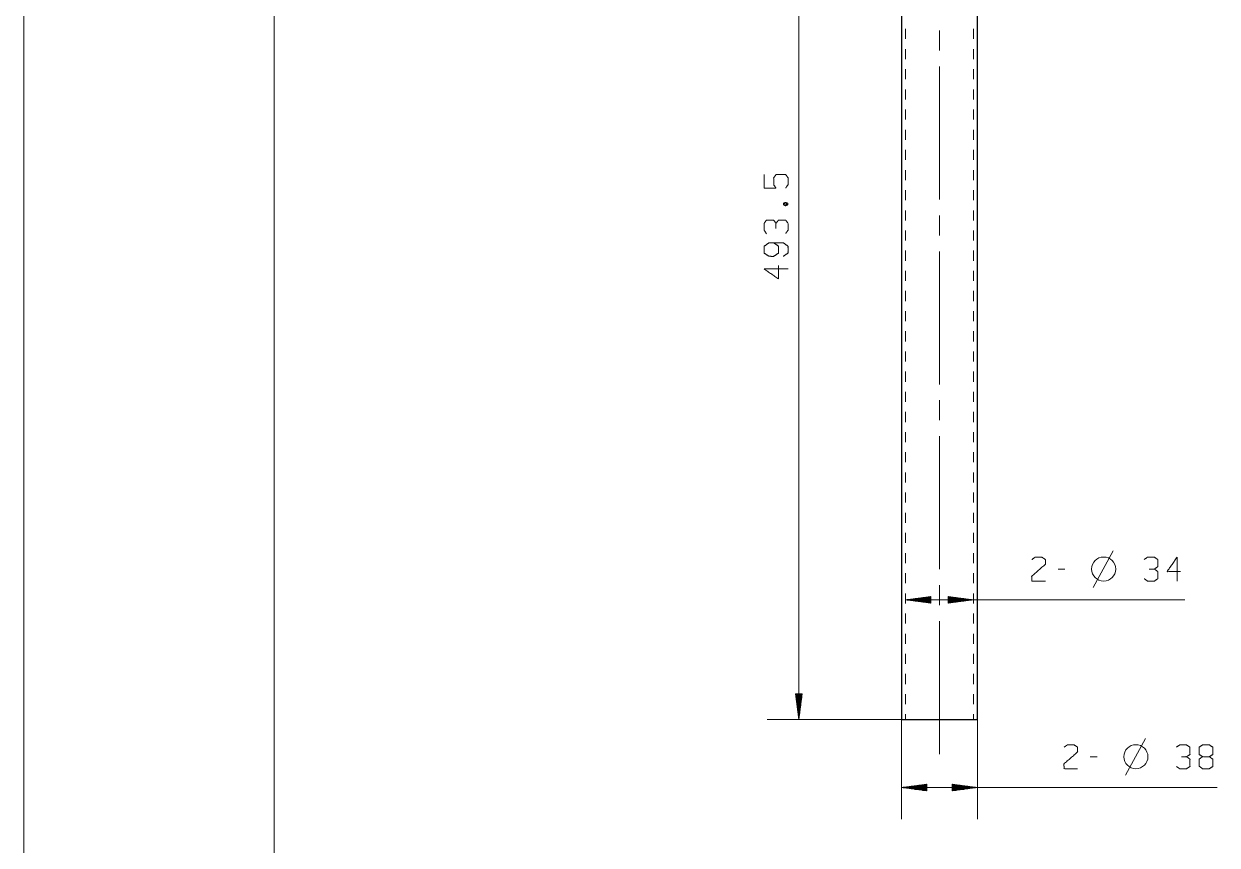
# Model space of a CAD drawing. Header units: millimetres. Extents: x 2210 to 79821, y -19430 to 2344.
# Drawn here: x 10517.1 to 10636.2, y 1594.4 to 1676.5 of the extents above; entities that cross this region are included whole.
import ezdxf

# ---------------------------------------------------------------- set-up
doc = ezdxf.new("R2010")
doc.units = ezdxf.units.MM
doc.layers.add('101', color=7, linetype='Continuous', true_color=0xffffff)

msp = doc.modelspace()

# ---------------------------------------------------------------- linework, layer by layer
at = {"layer": '101', "color": 133, "linetype": 'Continuous', "lineweight": 18}
for p, q in [((10517.07, 1789.82), (10517.07, 1492.82)), ((10542.07, 1784.82), (10542.07, 1497.82))]:
    msp.add_line(p, q, dxfattribs=at)
at = {"layer": '101', "color": 22, "linetype": 'Continuous', "lineweight": 18}
for p, q in [((10594.47, 1606.97), (10594.47, 1705.67)), ((10607.64, 1619.24), (10605.1, 1618.91)), ((10605.1, 1618.91), (10607.64, 1618.57)), ((10605.1, 1618.91), (10633.02, 1618.91)), ((10607.64, 1618.93), (10605.29, 1618.93)), ((10607.64, 1618.88), (10605.29, 1618.88)), ((10607.64, 1618.98), (10605.68, 1618.98)), ((10607.64, 1618.83), (10605.68, 1618.83)), ((10607.64, 1619.03), (10606.07, 1619.03)), ((10607.64, 1618.78), (10606.07, 1618.78)), ((10607.64, 1619.08), (10606.45, 1619.08)), ((10607.64, 1618.73), (10606.45, 1618.73)), ((10607.64, 1619.14), (10606.84, 1619.14)), ((10607.64, 1618.68), (10606.84, 1618.68)), ((10607.64, 1619.19), (10607.22, 1619.19)), ((10607.64, 1618.63), (10607.22, 1618.63)), ((10607.64, 1619.24), (10607.61, 1619.24)), ((10607.64, 1619.24), (10607.61, 1619.24)), ((10607.64, 1618.58), (10607.61, 1618.58)), ((10607.64, 1618.58), (10607.61, 1618.58)), ((10607.64, 1618.57), (10607.64, 1619.24)), ((10609.36, 1619.24), (10609.39, 1619.24)), ((10609.36, 1619.24), (10609.39, 1619.24)), ((10609.36, 1619.24), (10609.36, 1618.57)), ((10611.9, 1618.91), (10609.36, 1619.24)), ((10609.36, 1619.19), (10609.78, 1619.19)), ((10609.36, 1619.14), (10610.16, 1619.14)), ((10609.36, 1619.08), (10610.55, 1619.08)), ((10609.36, 1619.03), (10610.94, 1619.03)), ((10609.36, 1618.98), (10611.32, 1618.98)), ((10609.36, 1618.93), (10611.71, 1618.93)), ((10609.36, 1618.57), (10611.9, 1618.91)), ((10609.36, 1618.88), (10611.71, 1618.88)), ((10609.36, 1618.83), (10611.32, 1618.83)), ((10609.36, 1618.78), (10610.94, 1618.78)), ((10609.36, 1618.73), (10610.55, 1618.73)), ((10609.36, 1618.68), (10610.16, 1618.68)), ((10609.36, 1618.63), (10609.78, 1618.63)), ((10609.36, 1618.58), (10609.39, 1618.58)), ((10609.36, 1618.58), (10609.39, 1618.58)), ((10594.14, 1609.51), (10594.14, 1609.48)), ((10594.14, 1609.51), (10594.14, 1609.48)), ((10594.14, 1609.51), (10594.47, 1606.97)), ((10594.81, 1609.51), (10594.14, 1609.51)), ((10594.19, 1609.51), (10594.19, 1609.1)), ((10594.24, 1609.51), (10594.24, 1608.71)), ((10594.29, 1609.51), (10594.29, 1608.32)), ((10594.34, 1609.51), (10594.34, 1607.94)), ((10594.39, 1609.51), (10594.39, 1607.55)), ((10594.45, 1609.51), (10594.45, 1607.17)), ((10594.47, 1606.97), (10594.81, 1609.51)), ((10594.5, 1609.51), (10594.5, 1607.17)), ((10594.55, 1609.51), (10594.55, 1607.55)), ((10594.6, 1609.51), (10594.6, 1607.94)), ((10594.65, 1609.51), (10594.65, 1608.32)), ((10594.7, 1609.51), (10594.7, 1608.71)), ((10594.75, 1609.51), (10594.75, 1609.1)), ((10594.8, 1609.51), (10594.8, 1609.48)), ((10594.8, 1609.51), (10594.8, 1609.48)), ((10604.7, 1606.97), (10591.3, 1606.97)), ((10604.7, 1606.97), (10604.7, 1596.98)), ((10612.3, 1606.97), (10612.3, 1596.98)), ((10607.24, 1600.49), (10604.7, 1600.15)), ((10607.24, 1600.33), (10606.05, 1600.33)), ((10607.24, 1600.38), (10606.44, 1600.38)), ((10607.24, 1600.43), (10606.82, 1600.43)), ((10607.24, 1600.48), (10607.21, 1600.48)), ((10607.24, 1600.48), (10607.21, 1600.48)), ((10607.24, 1599.82), (10607.24, 1600.49)), ((10609.76, 1600.49), (10609.76, 1599.82)), ((10612.3, 1600.15), (10609.76, 1600.49)), ((10609.76, 1600.48), (10609.79, 1600.48)), ((10609.76, 1600.48), (10609.79, 1600.48)), ((10609.76, 1600.43), (10610.18, 1600.43)), ((10609.76, 1600.38), (10610.56, 1600.38)), ((10609.76, 1600.33), (10610.95, 1600.33)), ((10604.7, 1600.15), (10607.24, 1599.82)), ((10604.7, 1600.15), (10636.23, 1600.15)), ((10607.24, 1600.18), (10604.89, 1600.18)), ((10607.24, 1600.13), (10604.89, 1600.13)), ((10607.24, 1600.23), (10605.28, 1600.23)), ((10607.24, 1600.08), (10605.28, 1600.08)), ((10607.24, 1600.28), (10605.67, 1600.28)), ((10607.24, 1600.03), (10605.67, 1600.03)), ((10607.24, 1599.97), (10606.05, 1599.97)), ((10607.24, 1599.92), (10606.44, 1599.92)), ((10607.24, 1599.87), (10606.82, 1599.87)), ((10607.24, 1599.82), (10607.21, 1599.82)), ((10607.24, 1599.82), (10607.21, 1599.82)), ((10609.76, 1600.28), (10611.34, 1600.28)), ((10609.76, 1600.23), (10611.72, 1600.23)), ((10609.76, 1600.18), (10612.11, 1600.18)), ((10609.76, 1599.82), (10612.3, 1600.15)), ((10609.76, 1600.13), (10612.11, 1600.13)), ((10609.76, 1600.08), (10611.72, 1600.08)), ((10609.76, 1600.03), (10611.34, 1600.03)), ((10609.76, 1599.97), (10610.95, 1599.97)), ((10609.76, 1599.92), (10610.56, 1599.92)), ((10609.76, 1599.87), (10610.18, 1599.87)), ((10609.76, 1599.82), (10609.79, 1599.82)), ((10609.76, 1599.82), (10609.79, 1599.82))]:
    msp.add_line(p, q, dxfattribs=at)
at = {"layer": '101', "color": 92, "linetype": 'Continuous', "lineweight": 25}
for p, q in [((10604.7, 1705.67), (10604.7, 1606.97)), ((10612.3, 1606.97), (10612.3, 1705.67))]:
    msp.add_line(p, q, dxfattribs=at)
at = {"layer": '101', "color": 53, "linetype": 'Continuous', "lineweight": 18}
for p, q in [((10605.1, 1675.96), (10605.1, 1674.96)), ((10611.9, 1674.96), (10611.9, 1675.96)), ((10605.1, 1673.95), (10605.1, 1672.94)), ((10611.9, 1672.94), (10611.9, 1673.95)), ((10605.1, 1671.93), (10605.1, 1670.93)), ((10611.9, 1670.93), (10611.9, 1671.93)), ((10605.1, 1669.92), (10605.1, 1668.91)), ((10611.9, 1668.91), (10611.9, 1669.92)), ((10605.1, 1667.91), (10605.1, 1666.9)), ((10611.9, 1666.9), (10611.9, 1667.91)), ((10605.1, 1665.89), (10605.1, 1664.88)), ((10611.9, 1664.88), (10611.9, 1665.89)), ((10605.1, 1663.88), (10605.1, 1662.87)), ((10611.9, 1662.87), (10611.9, 1663.88)), ((10605.1, 1661.86), (10605.1, 1660.86)), ((10611.9, 1660.86), (10611.9, 1661.86)), ((10605.1, 1659.85), (10605.1, 1658.84)), ((10611.9, 1658.84), (10611.9, 1659.85)), ((10605.1, 1657.83), (10605.1, 1656.83)), ((10611.9, 1656.83), (10611.9, 1657.83)), ((10605.1, 1655.82), (10605.1, 1654.81)), ((10611.9, 1654.81), (10611.9, 1655.82)), ((10605.1, 1653.81), (10605.1, 1652.8)), ((10611.9, 1652.8), (10611.9, 1653.81)), ((10605.1, 1651.79), (10605.1, 1650.78)), ((10611.9, 1650.78), (10611.9, 1651.79)), ((10605.1, 1649.78), (10605.1, 1648.77)), ((10611.9, 1648.77), (10611.9, 1649.78)), ((10605.1, 1647.76), (10605.1, 1646.76)), ((10611.9, 1646.76), (10611.9, 1647.76)), ((10605.1, 1645.75), (10605.1, 1644.74)), ((10611.9, 1644.74), (10611.9, 1645.75)), ((10605.1, 1643.73), (10605.1, 1642.73)), ((10611.9, 1642.73), (10611.9, 1643.73)), ((10605.1, 1641.72), (10605.1, 1640.71)), ((10611.9, 1640.71), (10611.9, 1641.72)), ((10605.1, 1639.71), (10605.1, 1638.7)), ((10611.9, 1638.7), (10611.9, 1639.71)), ((10605.1, 1637.69), (10605.1, 1636.68)), ((10611.9, 1636.68), (10611.9, 1637.69)), ((10605.1, 1635.68), (10605.1, 1634.67)), ((10611.9, 1634.67), (10611.9, 1635.68)), ((10605.1, 1633.66), (10605.1, 1632.66)), ((10611.9, 1632.66), (10611.9, 1633.66)), ((10605.1, 1631.65), (10605.1, 1630.64)), ((10611.9, 1630.64), (10611.9, 1631.65)), ((10605.1, 1629.63), (10605.1, 1628.63)), ((10611.9, 1628.63), (10611.9, 1629.63)), ((10605.1, 1627.62), (10605.1, 1626.61)), ((10611.9, 1626.61), (10611.9, 1627.62)), ((10605.1, 1625.61), (10605.1, 1624.6)), ((10611.9, 1624.6), (10611.9, 1625.61)), ((10605.1, 1623.59), (10605.1, 1622.58)), ((10611.9, 1622.58), (10611.9, 1623.59)), ((10605.1, 1621.58), (10605.1, 1620.57)), ((10611.9, 1620.57), (10611.9, 1621.58)), ((10605.1, 1619.56), (10605.1, 1618.56)), ((10611.9, 1618.56), (10611.9, 1619.56)), ((10605.1, 1617.55), (10605.1, 1616.54)), ((10611.9, 1616.54), (10611.9, 1617.55)), ((10605.1, 1615.53), (10605.1, 1614.53)), ((10611.9, 1614.53), (10611.9, 1615.53)), ((10605.1, 1613.52), (10605.1, 1612.51)), ((10611.9, 1612.51), (10611.9, 1613.52)), ((10605.1, 1611.51), (10605.1, 1610.5)), ((10611.9, 1610.5), (10611.9, 1611.51)), ((10605.1, 1609.49), (10605.1, 1608.48)), ((10611.9, 1608.48), (10611.9, 1609.49)), ((10605.1, 1607.48), (10605.1, 1606.97)), ((10611.9, 1606.97), (10611.9, 1607.48))]:
    msp.add_line(p, q, dxfattribs=at)
at = {"layer": '101', "color": 151, "linetype": 'Continuous', "lineweight": 18}
for p, q in [((10608.5, 1673.79), (10608.5, 1675.8)), ((10608.5, 1658.91), (10608.5, 1672.2)), ((10608.5, 1655.32), (10608.5, 1657.33)), ((10608.5, 1640.44), (10608.5, 1653.73)), ((10608.5, 1636.85), (10608.5, 1638.86)), ((10608.5, 1621.97), (10608.5, 1635.26)), ((10608.5, 1618.38), (10608.5, 1620.38))]:
    msp.add_line(p, q, dxfattribs=at)
at = {"layer": '101', "color": 72, "linetype": 'Continuous', "lineweight": 18}
for p, q in [((10592.93, 1658.38), (10593.35, 1658.54)), ((10623.86, 1620.16), (10625.86, 1623.81)), ((10621.02, 1621.99), (10620.35, 1621.99)), ((10627.08, 1601.4), (10629.08, 1605.05)), ((10624.24, 1603.24), (10623.56, 1603.24))]:
    msp.add_line(p, q, dxfattribs=at)
for centre in [(10624.9, 1621.99), (10628.12, 1603.24)]:
    msp.add_circle(centre, 1.2, dxfattribs=at)
for points, knots in [([(10593.15, 1660.06), (10593.38, 1660.39), (10593.38, 1661.08), (10593.15, 1661.42), (10592.2, 1661.42), (10591.95, 1661.08), (10591.95, 1660.39), (10592.18, 1660.06), (10591, 1660.06), (10591, 1661.42)], [0, 0, 0.062228, 0.168344, 0.230573, 0.376816, 0.441265, 0.547382, 0.609609, 0.790489, 1, 1]), ([(10593.35, 1658.38), (10593.35, 1658.54), (10593.13, 1658.63), (10592.93, 1658.54), (10592.93, 1658.38), (10593.13, 1658.29), (10593.35, 1658.38), (10592.93, 1658.54)], [0, 0, 0.093978, 0.236785, 0.365959, 0.459938, 0.58911, 0.731914, 1, 1]), ([(10592.18, 1656.53), (10591.95, 1656.86), (10591.23, 1656.86), (10591, 1656.53), (10591, 1655.84), (10591.23, 1655.5)], [0, 0, 0.153874, 0.429851, 0.583726, 0.846126, 1, 1]), ([(10593.15, 1655.52), (10593.38, 1655.84), (10593.38, 1656.53), (10593.15, 1656.86), (10592.43, 1656.86), (10592.18, 1656.53), (10592.18, 1656.02)], [0, 0, 0.124119, 0.343688, 0.472447, 0.703377, 0.836731, 1, 1]), ([(10592.9, 1653.24), (10593.38, 1653.56), (10593.38, 1654.25), (10592.9, 1654.59), (10591.48, 1654.59), (10591, 1654.25), (10591, 1653.56), (10591.48, 1653.24), (10591.95, 1653.23), (10592.43, 1653.56), (10592.43, 1654.25), (10591.95, 1654.59)], [0, 0, 0.076857, 0.169525, 0.247729, 0.439297, 0.5175, 0.610169, 0.687025, 0.750925, 0.829128, 0.921797, 1, 1]), ([(10592.43, 1652.31), (10592.43, 1650.97), (10591, 1651.98), (10593.38, 1651.98)], [0, 0, 0.245869, 0.565294, 1, 1]), ([(10617.74, 1622.94), (10618.06, 1623.17), (10618.74, 1623.17), (10619.08, 1622.94), (10619.08, 1622.47), (10617.72, 1621.27), (10617.74, 1620.79), (10619.08, 1620.79)], [0, 0, 0.069694, 0.192978, 0.265275, 0.350228, 0.674741, 0.759753, 1, 1]), ([(10629.97, 1621.99), (10630.3, 1622.22), (10630.3, 1622.94), (10629.97, 1623.17), (10629.28, 1623.17), (10628.94, 1622.94)], [0, 0, 0.153874, 0.429851, 0.583727, 0.846124, 1, 1]), ([(10632.58, 1621.74), (10631.23, 1621.74), (10632.24, 1623.17), (10632.24, 1620.79)], [0, 0, 0.245869, 0.565296, 1, 1]), ([(10628.96, 1621.02), (10629.28, 1620.79), (10629.97, 1620.79), (10630.3, 1621.02), (10630.3, 1621.74), (10629.97, 1621.99), (10629.45, 1621.99)], [0, 0, 0.124121, 0.343688, 0.472447, 0.703378, 0.836733, 1, 1]), ([(10620.95, 1604.19), (10621.27, 1604.41), (10621.96, 1604.41), (10622.3, 1604.19), (10622.3, 1603.71), (10620.93, 1602.51), (10620.95, 1602.04), (10622.3, 1602.04)], [0, 0, 0.069692, 0.192978, 0.265274, 0.350227, 0.67474, 0.759752, 1, 1]), ([(10633.18, 1603.24), (10633.52, 1603.46), (10633.52, 1604.19), (10633.18, 1604.41), (10632.49, 1604.41), (10632.16, 1604.19)], [0, 0, 0.153875, 0.429853, 0.583728, 0.846125, 1, 1]), ([(10634.77, 1603.24), (10634.45, 1603.46), (10634.45, 1604.19), (10634.77, 1604.41), (10635.46, 1604.41), (10635.79, 1604.19), (10635.79, 1603.46), (10635.46, 1603.24), (10634.77, 1603.24), (10634.43, 1602.99), (10634.43, 1602.29), (10634.77, 1602.04), (10635.46, 1602.04), (10635.79, 1602.26), (10635.79, 1602.99), (10635.46, 1603.24)], [0, 0, 0.047572, 0.136084, 0.183656, 0.267813, 0.317164, 0.405676, 0.455026, 0.539184, 0.590296, 0.675755, 0.726868, 0.811025, 0.860376, 0.948888, 1, 1]), ([(10632.17, 1602.26), (10632.49, 1602.04), (10633.18, 1602.04), (10633.52, 1602.26), (10633.52, 1602.99), (10633.18, 1603.24), (10632.67, 1603.24)], [0, 0, 0.124121, 0.343688, 0.472447, 0.703378, 0.836733, 1, 1])]:
    msp.add_open_spline(points, degree=1, knots=knots, dxfattribs=at)
at = {"layer": '101', "color": 151, "linetype": 'Continuous', "lineweight": 18}
msp.add_open_spline([(10608.5, 1603.5), (10608.5, 1606.67), (10608.5, 1616.79)], degree=1, knots=[0, 0, 0.238895, 1, 1], dxfattribs=at)
at = {"layer": '101', "color": 92, "linetype": 'Continuous', "lineweight": 25}
for points, knots in [([(10604.7, 1606.97), (10604.83, 1606.97), (10605.81, 1606.97), (10607.52, 1606.97), (10608.5, 1606.97)], [0, 0, 0.034074, 0.292891, 0.74118, 1, 1]), ([(10608.5, 1606.97), (10609.48, 1606.97), (10611.19, 1606.97), (10611.79, 1606.97), (10612.3, 1606.97)], [0, 0, 0.25882, 0.707107, 0.866025, 1, 1])]:
    msp.add_open_spline(points, degree=1, knots=knots, dxfattribs=at)

doc.saveas('drawing.dxf')
